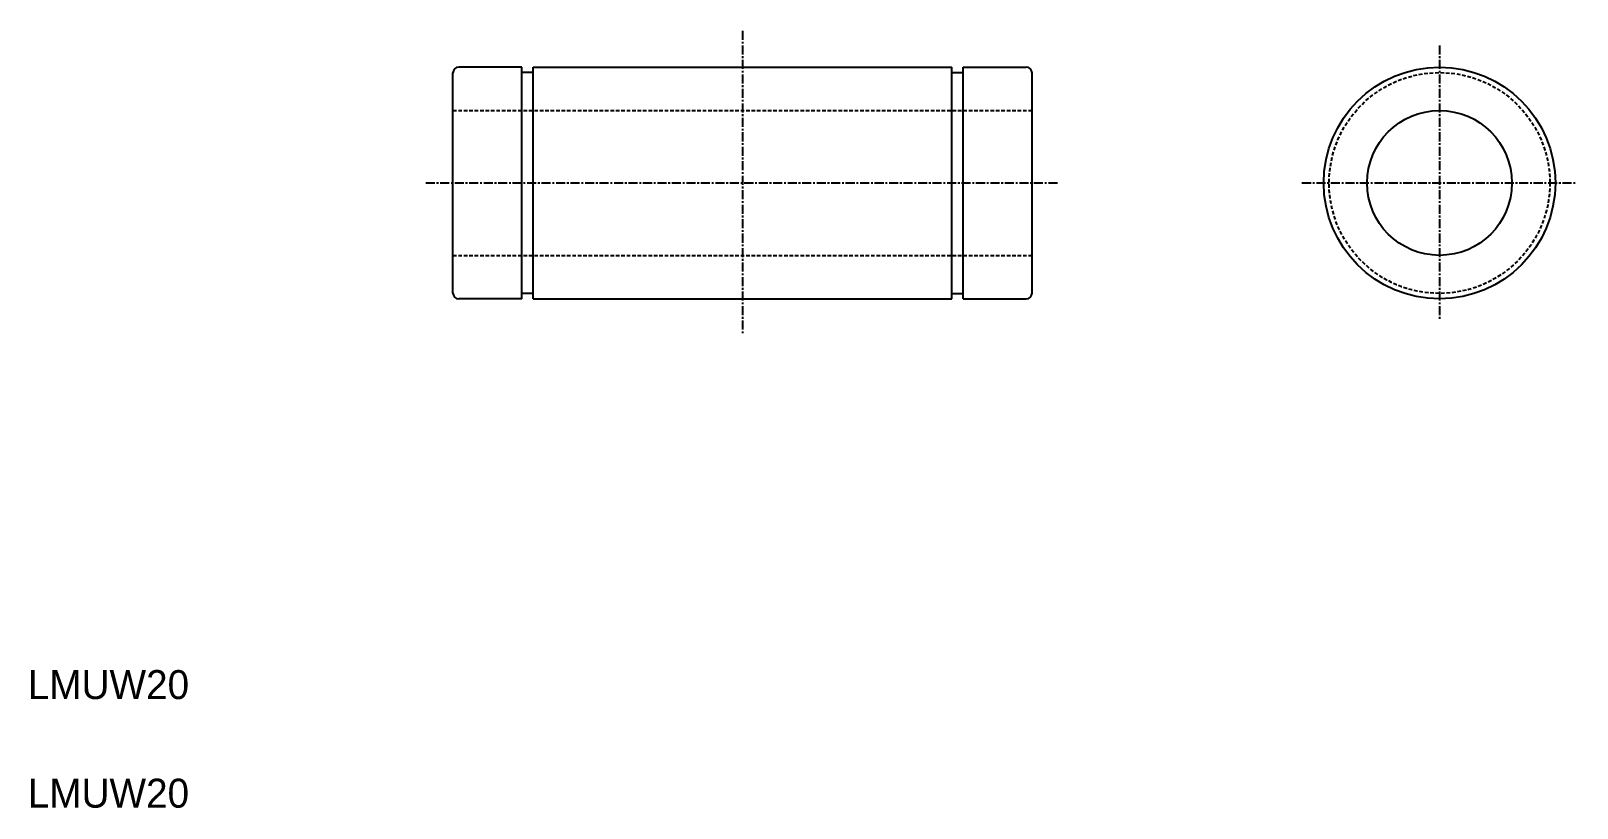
# Model space of a CAD drawing. Extents: x 10 to 224, y 10 to 117.
import ezdxf

# ---------------------------------------------------------------- set-up
doc = ezdxf.new("R2010")
doc.units = 0
doc.linetypes.add('CENTER', pattern=[2, 1.25, -0.25, 0.25, -0.25])
doc.linetypes.add('DASHED', pattern=[0.75, 0.5, -0.25])
doc.layers.get('0').update_dxf_attribs({"linetype": 'CONTINUOUS'})
doc.layers.add('CENTER', color=1, linetype='CENTER')

msp = doc.modelspace()

# ---------------------------------------------------------------- linework, layer by layer
at = {"color": 7, "linetype": 'CONTINUOUS'}
for p, q in [((68.73, 81.09), (68.73, 111.49)), ((78.23, 112.29), (69.53, 112.29)), ((73.88, 112.29), (73.88, 112.29)), ((76.05, 112.29), (76.05, 112.29)), ((78.23, 80.29), (78.23, 112.29)), ((79.83, 111.54), (78.23, 111.54)), ((79.83, 80.29), (79.83, 112.29)), ((79.83, 112.29), (137.63, 112.29)), ((137.63, 80.29), (137.63, 112.29)), ((137.63, 111.54), (139.23, 111.54)), ((139.23, 80.29), (139.23, 112.29)), ((139.23, 112.29), (147.93, 112.29)), ((148.73, 81.09), (148.73, 111.49)), ((78.23, 80.29), (69.53, 80.29)), ((79.83, 81.04), (78.23, 81.04)), ((79.83, 80.29), (137.63, 80.29)), ((137.63, 81.04), (139.23, 81.04)), ((139.23, 80.29), (147.93, 80.29))]:
    msp.add_line(p, q, dxfattribs=at)
at = {"color": 3, "linetype": 'DASHED'}
for p, q in [((68.73, 106.29), (148.73, 106.29)), ((68.73, 86.29), (148.73, 86.29))]:
    msp.add_line(p, q, dxfattribs=at)
at = {"color": 7, "linetype": 'CONTINUOUS'}
for radius in [16, 10]:
    msp.add_circle((205.01, 96.29), radius, dxfattribs=at)
at = {"color": 3, "linetype": 'DASHED'}
msp.add_circle((205.01, 96.29), 15.25, dxfattribs=at)
at = {"color": 7, "linetype": 'CONTINUOUS'}
for centre, start, end in [((69.53, 111.49), 90, 180), ((147.93, 111.49), 0, 90), ((69.53, 81.09), 180, 270), ((147.93, 81.09), 270, 0)]:
    msp.add_arc(centre, 0.8, start, end, dxfattribs=at)
at = {"layer": 'CENTER', "color": 1, "linetype": 'CENTER'}
for p, q in [((108.73, 117.29), (108.73, 75.29)), ((205.01, 115.29), (205.01, 77.29)), ((64.98, 96.29), (152.48, 96.29)), ((186.01, 96.29), (224.01, 96.29))]:
    msp.add_line(p, q, dxfattribs=at)

# ---------------------------------------------------------------- texts
at = {"color": 7, "linetype": 'CONTINUOUS'}
for p in [(10, 25), (10, 10)]:
    msp.add_text('LMUW20', height=4, dxfattribs=at).set_placement(p)

doc.saveas('drawing.dxf')
